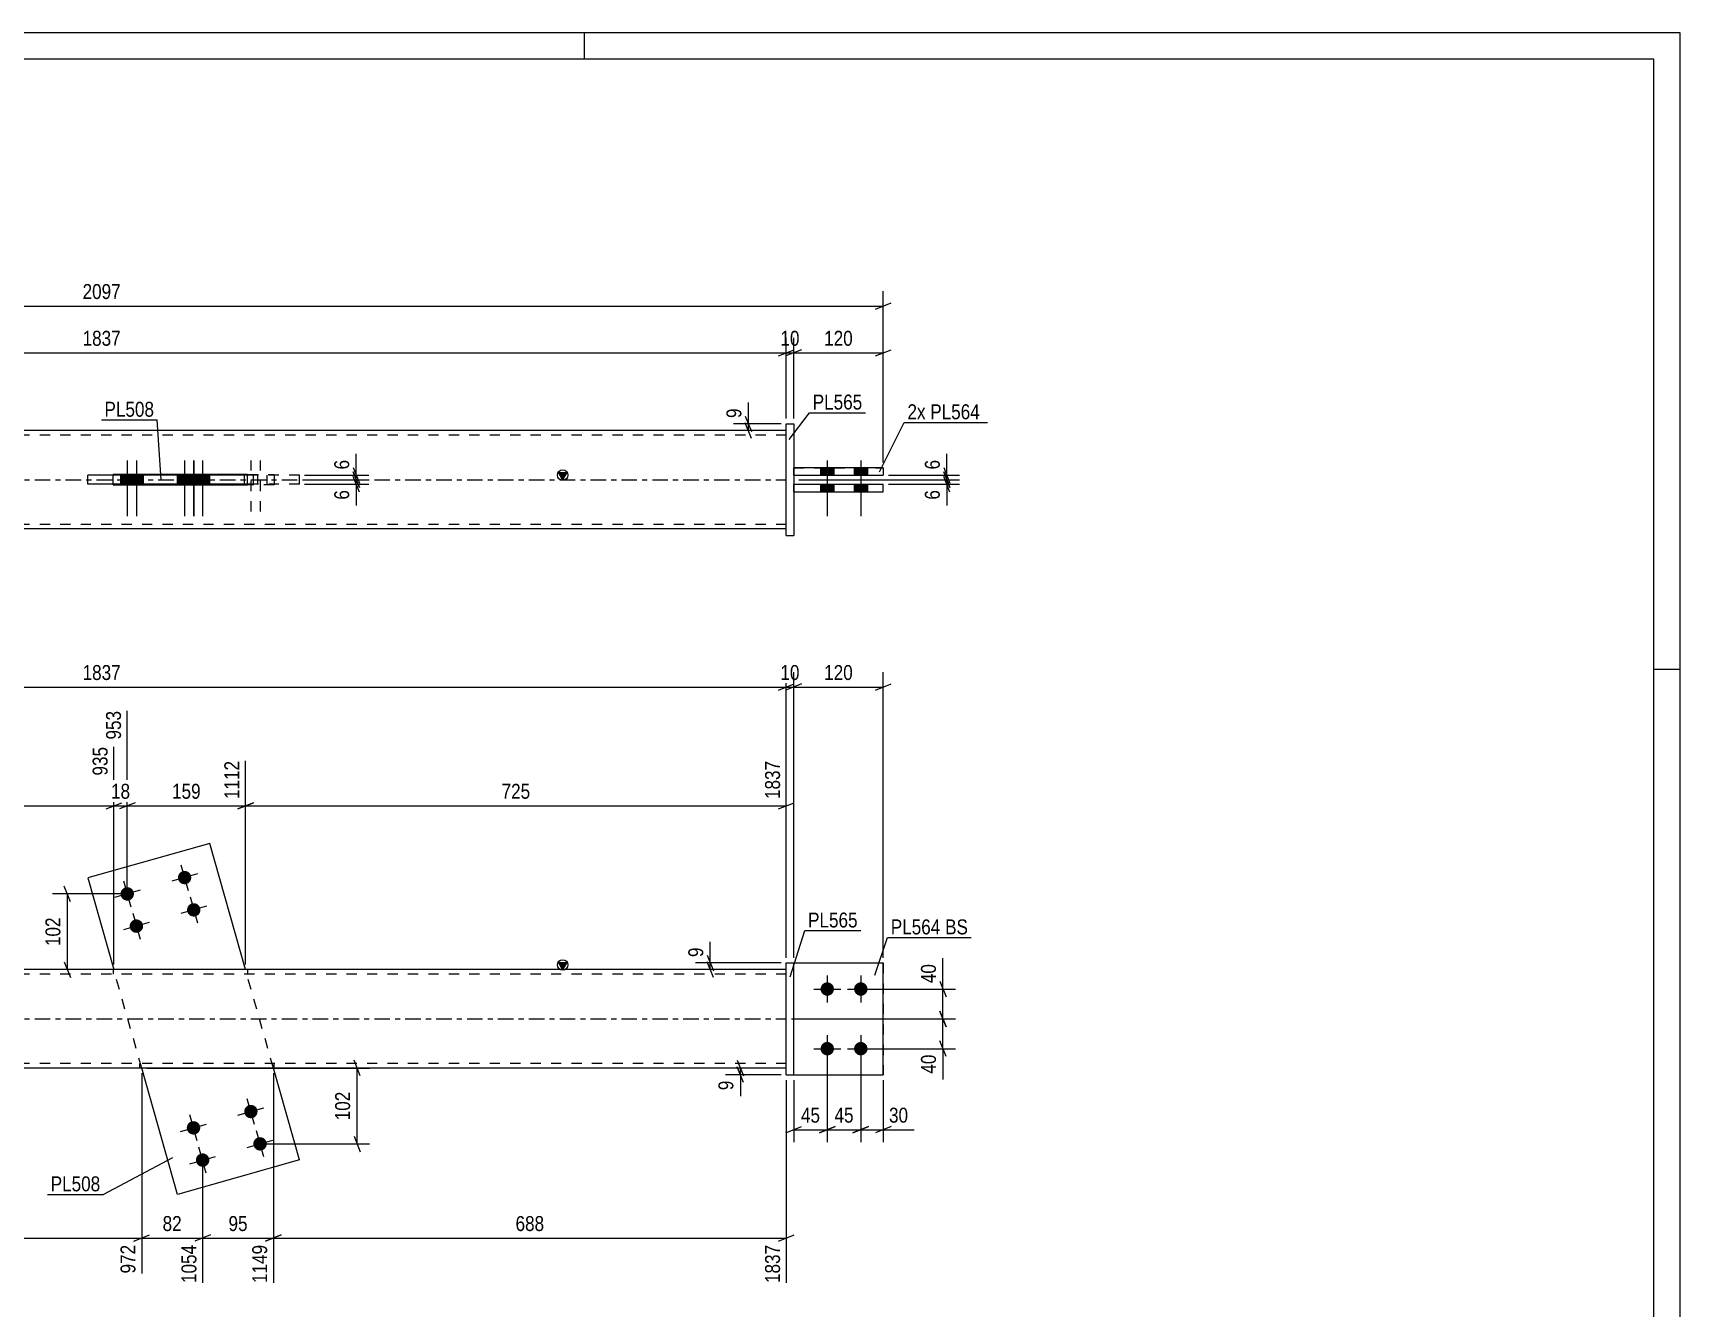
# Model space of a CAD drawing. Header units: millimetres. Extents: x 0 to 594, y 0 to 420.
# Drawn here: x 278.3 to 594, y 175.6 to 420 of the extents above; entities that cross this region are included whole.
import ezdxf

# ---------------------------------------------------------------- set-up
doc = ezdxf.new("R2010")
doc.units = ezdxf.units.MM
doc.linetypes.add('DXK_LINE_DOT2', pattern=[3.9198, 1.9599, -1.9599])
doc.linetypes.add('DXK_LINE_DOT3', pattern=[5.9187, 2.979, -0.9799, 0.9799, -0.9799])
doc.styles.add('Arial Narrow', font='ARIALN.TTF', dxfattribs={"height": 0.2})

# ---------------------------------------------------------------- blocks, each defined once
blk = doc.blocks.new('Unknown-585636947-1129')
at = {"color": 5, "linetype": 'Continuous'}
for p, q in [((594, 420), (0, 420)), ((384, 415), (384, 420)), ((594, 0), (594, 420)), ((589, 415), (5, 415)), ((589, 5), (589, 415)), ((594, 298), (589, 298))]:
    blk.add_line(p, q, dxfattribs=at)
blk = doc.blocks.new('Bolt-585636947-1959 - 1945')
at = {"linetype": 'Continuous'}
for points in [[(308.62, 258.48, -1), (306.15, 257.78, -1)], [(297.63, 255.36, -1), (295.15, 254.66, -1)], [(310.37, 252.29, -1), (307.9, 251.59, -1)], [(299.38, 249.18, -1), (296.9, 248.48, -1)]]:
    blk.add_hatch(color=1, dxfattribs=at).paths.add_polyline_path(points)
at = {"color": 1, "linetype": 'Continuous'}
for p, q in [((306.68, 260.6), (308.09, 255.65)), ((298.86, 255.72), (293.92, 254.31)), ((295.69, 257.49), (297.09, 252.54)), ((309.86, 258.83), (304.91, 257.43)), ((311.61, 252.64), (306.66, 251.24)), ((308.44, 254.42), (309.84, 249.47)), ((300.62, 249.53), (295.67, 248.13)), ((297.44, 251.3), (298.84, 246.36))]:
    blk.add_line(p, q, dxfattribs=at)
blk = doc.blocks.new('Part-585636947-1951 - 1945')
at = {"linetype": 'Continuous'}
blk.add_hatch(color=2, dxfattribs=at).paths.add_polyline_path([(379.84, 240.49), (379.04, 241.89), (380.64, 241.89)])
at = {"color": 2, "linetype": 'Continuous'}
for p, q in [((422.7, 240.49), (160.28, 240.49)), ((379.84, 240.49), (379.04, 241.89)), ((379.04, 241.89), (380.64, 241.89)), ((380.64, 241.89), (379.84, 240.49)), ((422.7, 221.63), (160.28, 221.63))]:
    blk.add_line(p, q, dxfattribs=at)
at = {"color": 7, "linetype": 'DXK_LINE_DOT2'}
for p, q in [((160.28, 221.63), (160.28, 240.49)), ((293.68, 240.49), (293.68, 239.63)), ((319.45, 240.49), (319.45, 239.63)), ((422.7, 221.63), (422.7, 240.49)), ((422.7, 239.63), (160.28, 239.63)), ((422.7, 222.49), (160.28, 222.49)), ((298.78, 221.63), (298.78, 222.49)), ((324.55, 221.63), (324.55, 222.49))]:
    blk.add_line(p, q, dxfattribs=at)
at = {"color": 7, "linetype": 'DXK_LINE_DOT3'}
blk.add_line((160.28, 231.06), (422.7, 231.06), dxfattribs=at)
at = {"color": 2, "linetype": 'Continuous'}
blk.add_circle((379.84, 241.39), 1, dxfattribs=at)
blk = doc.blocks.new('Part-585636947-1956 - 1945')
at = {"color": 2, "linetype": 'Continuous'}
for p, q in [((424.13, 241.77), (441.27, 241.77)), ((441.27, 241.77), (441.27, 241.77)), ((441.27, 220.34), (441.27, 241.77)), ((424.13, 220.34), (441.27, 220.34))]:
    blk.add_line(p, q, dxfattribs=at)
at = {"color": 7, "linetype": 'DXK_LINE_DOT2'}
for p, q in [((424.13, 241.77), (441.27, 241.77)), ((424.13, 220.34), (424.13, 241.77)), ((441.27, 241.77), (441.27, 241.77)), ((424.13, 220.34), (424.13, 220.34)), ((424.13, 220.34), (441.27, 220.34))]:
    blk.add_line(p, q, dxfattribs=at)
blk = doc.blocks.new('Bolt-585636947-1958 - 1945')
at = {"linetype": 'Continuous'}
for points in [[(318.85, 212.94, -1), (321.32, 213.64, -1)], [(307.85, 209.82, -1), (310.33, 210.52, -1)], [(320.6, 206.75, -1), (323.08, 207.45, -1)], [(309.6, 203.64, -1), (312.08, 204.34, -1)]]:
    blk.add_hatch(color=1, dxfattribs=at).paths.add_polyline_path(points)
at = {"color": 1, "linetype": 'Continuous'}
for p, q in [((320.79, 210.81), (319.39, 215.76)), ((309.79, 207.7), (308.39, 212.65)), ((317.61, 212.58), (322.56, 213.99)), ((306.62, 209.47), (311.56, 210.87)), ((322.54, 204.63), (321.14, 209.57)), ((311.54, 201.51), (310.14, 206.46)), ((319.36, 206.4), (324.31, 207.8)), ((308.37, 203.29), (313.32, 204.69))]:
    blk.add_line(p, q, dxfattribs=at)
blk = doc.blocks.new('Bolt-585636947-1961 - 1945')
at = {"linetype": 'Continuous'}
for points in [[(430.55, 238.06), (430.82, 238.03), (431.08, 237.95), (431.31, 237.81), (431.51, 237.63), (431.67, 237.41), (431.78, 237.17), (431.83, 236.91), (431.83, 236.64), (431.78, 236.37), (431.67, 236.13), (431.51, 235.91), (431.31, 235.73), (431.08, 235.6), (430.82, 235.51), (430.55, 235.49), (430.29, 235.51), (430.03, 235.6), (429.8, 235.73), (429.6, 235.91), (429.44, 236.13), (429.33, 236.37), (429.28, 236.64), (429.28, 236.91), (429.33, 237.17), (429.44, 237.41), (429.6, 237.63), (429.8, 237.81), (430.03, 237.95), (430.29, 238.03)], [(436.98, 238.06), (437.25, 238.03), (437.51, 237.95), (437.74, 237.81), (437.94, 237.63), (438.1, 237.41), (438.21, 237.17), (438.26, 236.91), (438.26, 236.64), (438.21, 236.37), (438.1, 236.13), (437.94, 235.91), (437.74, 235.73), (437.51, 235.6), (437.25, 235.51), (436.98, 235.49), (436.72, 235.51), (436.46, 235.6), (436.23, 235.73), (436.03, 235.91), (435.87, 236.13), (435.76, 236.37), (435.7, 236.64), (435.7, 236.91), (435.76, 237.17), (435.87, 237.41), (436.03, 237.63), (436.23, 237.81), (436.46, 237.95), (436.72, 238.03)], [(430.55, 226.63), (430.82, 226.6), (431.08, 226.52), (431.31, 226.38), (431.51, 226.2), (431.67, 225.99), (431.78, 225.74), (431.83, 225.48), (431.83, 225.21), (431.78, 224.95), (431.67, 224.7), (431.51, 224.48), (431.31, 224.3), (431.08, 224.17), (430.82, 224.09), (430.55, 224.06), (430.29, 224.09), (430.03, 224.17), (429.8, 224.3), (429.6, 224.48), (429.44, 224.7), (429.33, 224.95), (429.28, 225.21), (429.28, 225.48), (429.33, 225.74), (429.44, 225.99), (429.6, 226.2), (429.8, 226.38), (430.03, 226.52), (430.29, 226.6)], [(436.98, 226.63), (437.25, 226.6), (437.51, 226.52), (437.74, 226.38), (437.94, 226.2), (438.1, 225.99), (438.21, 225.74), (438.26, 225.48), (438.26, 225.21), (438.21, 224.95), (438.1, 224.7), (437.94, 224.48), (437.74, 224.3), (437.51, 224.17), (437.25, 224.09), (436.98, 224.06), (436.72, 224.09), (436.46, 224.17), (436.23, 224.3), (436.03, 224.48), (435.87, 224.7), (435.76, 224.95), (435.7, 225.21), (435.7, 225.48), (435.76, 225.74), (435.87, 225.99), (436.03, 226.2), (436.23, 226.38), (436.46, 226.52), (436.72, 226.6)]]:
    blk.add_hatch(color=1, dxfattribs=at).paths.add_polyline_path(points)
at = {"color": 1, "linetype": 'Continuous'}
for p, q in [((427.98, 236.77), (433.13, 236.77)), ((430.55, 239.34), (430.55, 234.2)), ((434.41, 236.77), (439.55, 236.77)), ((436.98, 239.34), (436.98, 234.2)), ((430.55, 227.91), (430.55, 222.77)), ((436.98, 227.91), (436.98, 222.77)), ((427.98, 225.34), (433.13, 225.34)), ((434.41, 225.34), (439.55, 225.34))]:
    blk.add_line(p, q, dxfattribs=at)
blk = doc.blocks.new('Part-585636947-1966 - 1945')
at = {"color": 2, "linetype": 'Continuous'}
for p, q in [((312.21, 264.69), (288.84, 258.07)), ((319.06, 240.49), (312.21, 264.69)), ((288.84, 258.07), (293.82, 240.49)), ((306.02, 197.42), (299.16, 221.63)), ((329.39, 204.04), (324.4, 221.63)), ((329.39, 204.04), (306.02, 197.42))]:
    blk.add_line(p, q, dxfattribs=at)
at = {"color": 7, "linetype": 'DXK_LINE_DOT2'}
for p, q in [((299.16, 221.63), (293.82, 240.49)), ((324.4, 221.63), (319.06, 240.49))]:
    blk.add_line(p, q, dxfattribs=at)
blk = doc.blocks.new('Part-585636947-1986 - 1945')
at = {"color": 2, "linetype": 'Continuous'}
for p, q in [((422.7, 241.77), (424.13, 241.77)), ((422.7, 220.34), (422.7, 241.77)), ((424.13, 220.34), (424.13, 241.77)), ((422.7, 220.34), (422.7, 220.34)), ((422.7, 220.34), (424.13, 220.34))]:
    blk.add_line(p, q, dxfattribs=at)
at = {"color": 7, "linetype": 'DXK_LINE_DOT2'}
for p, q in [((422.7, 241.77), (424.13, 241.77)), ((422.7, 220.34), (424.13, 220.34))]:
    blk.add_line(p, q, dxfattribs=at)
blk = doc.blocks.new('Part-585636947-1992 - 1945')
at = {"color": 7, "linetype": 'DXK_LINE_DOT2'}
for p, q in [((424.13, 241.77), (441.27, 241.77)), ((424.13, 220.34), (424.13, 241.77)), ((424.13, 241.77), (441.27, 241.77)), ((441.27, 241.77), (441.27, 241.77)), ((441.27, 241.77), (441.27, 220.34)), ((424.13, 220.34), (424.13, 220.34)), ((424.13, 220.34), (441.27, 220.34)), ((424.13, 220.34), (441.27, 220.34))]:
    blk.add_line(p, q, dxfattribs=at)
blk = doc.blocks.new('Bolt-585636947-2427 - 2414')
at = {"linetype": 'Continuous'}
for points in [[(297.67, 335.23), (295.1, 335.23), (295.1, 333.51), (297.67, 333.51)], [(299.43, 335.23), (296.86, 335.23), (296.86, 333.51), (299.43, 333.51)], [(308.67, 335.23), (306.1, 335.23), (306.1, 333.51), (308.67, 333.51)], [(310.42, 335.23), (307.85, 335.23), (307.85, 333.51), (310.42, 333.51)]]:
    blk.add_hatch(color=1, dxfattribs=at).paths.add_polyline_path(points)
at = {"color": 1, "linetype": 'Continuous'}
for p, q in [((296.39, 338.09), (296.39, 327.37)), ((298.14, 338.09), (298.14, 327.37)), ((307.39, 338.09), (307.39, 327.37)), ((309.14, 338.09), (309.14, 327.37)), ((295.1, 335.23), (295.1, 333.51)), ((296.86, 335.23), (296.86, 333.51)), ((297.67, 335.23), (297.67, 333.51)), ((299.43, 335.23), (299.43, 333.51)), ((306.1, 335.23), (306.1, 333.51)), ((307.85, 335.23), (307.85, 333.51)), ((308.67, 335.23), (308.67, 333.51)), ((310.42, 335.23), (310.42, 333.51))]:
    blk.add_line(p, q, dxfattribs=at)
blk = doc.blocks.new('Part-585636947-2437 - 2414')
at = {"linetype": 'Continuous'}
blk.add_hatch(color=2, dxfattribs=at).paths.add_polyline_path([(379.84, 334.37), (379.04, 335.77), (380.64, 335.77)])
at = {"color": 2, "linetype": 'Continuous'}
for p, q in [((422.7, 343.8), (160.28, 343.8)), ((293.68, 335.37), (293.68, 335.23)), ((319.45, 335.37), (293.68, 335.37)), ((298.78, 335.23), (298.78, 335.37)), ((319.45, 333.37), (319.45, 335.37)), ((379.84, 334.37), (379.04, 335.77)), ((379.04, 335.77), (380.64, 335.77)), ((380.64, 335.77), (379.84, 334.37)), ((293.68, 333.37), (293.68, 333.51)), ((293.68, 333.37), (319.45, 333.37)), ((298.78, 333.51), (298.78, 333.37)), ((422.7, 324.94), (160.28, 324.94))]:
    blk.add_line(p, q, dxfattribs=at)
at = {"color": 7, "linetype": 'DXK_LINE_DOT2'}
for p, q in [((160.28, 324.94), (160.28, 343.8)), ((422.7, 342.94), (160.28, 342.94)), ((422.7, 324.94), (422.7, 343.8)), ((293.68, 333.51), (293.68, 335.37)), ((298.78, 333.37), (298.78, 335.23)), ((319.45, 335.37), (324.55, 335.37)), ((324.55, 335.37), (324.55, 333.37)), ((324.55, 333.37), (319.45, 333.37)), ((422.7, 325.8), (160.28, 325.8))]:
    blk.add_line(p, q, dxfattribs=at)
at = {"color": 7, "linetype": 'DXK_LINE_DOT3'}
blk.add_line((160.28, 334.37), (422.7, 334.37), dxfattribs=at)
at = {"color": 2, "linetype": 'Continuous'}
blk.add_circle((379.84, 335.27), 1, dxfattribs=at)
blk = doc.blocks.new('Part-585636947-2425 - 2414')
at = {"color": 2, "linetype": 'Continuous'}
for p, q in [((422.7, 345.09), (422.7, 345.09)), ((422.7, 323.66), (422.7, 345.09)), ((422.7, 345.09), (424.13, 345.09)), ((424.13, 345.09), (424.13, 345.09)), ((424.13, 345.09), (424.13, 323.66)), ((422.7, 323.66), (424.13, 323.66)), ((422.7, 323.66), (422.7, 323.66)), ((424.13, 323.66), (424.13, 323.66))]:
    blk.add_line(p, q, dxfattribs=at)
at = {"color": 7, "linetype": 'DXK_LINE_DOT2'}
for p, q in [((422.7, 345.09), (422.7, 345.09)), ((422.7, 345.09), (424.13, 345.09)), ((422.7, 323.66), (424.13, 323.66))]:
    blk.add_line(p, q, dxfattribs=at)
blk = doc.blocks.new('Bolt-585636947-2426 - 2414')
at = {"linetype": 'Continuous'}
for points in [[(307.8, 333.51), (310.38, 333.51), (310.38, 335.23), (307.8, 335.23)], [(309.56, 333.51), (312.13, 333.51), (312.13, 335.23), (309.56, 335.23)]]:
    blk.add_hatch(color=1, dxfattribs=at).paths.add_polyline_path(points)
at = {"color": 1, "linetype": 'Continuous'}
for p, q in [((309.09, 338.09), (309.09, 327.37)), ((310.84, 338.09), (310.84, 327.37)), ((307.8, 335.23), (307.8, 333.51)), ((309.56, 335.23), (309.56, 333.51)), ((310.38, 335.23), (310.38, 333.51)), ((312.13, 335.23), (312.13, 333.51))]:
    blk.add_line(p, q, dxfattribs=at)
at = {"color": 1, "linetype": 'DXK_LINE_DOT2'}
for p, q in [((320.09, 338.09), (320.09, 327.37)), ((321.84, 338.09), (321.84, 327.37)), ((318.8, 335.23), (318.8, 333.51)), ((320.55, 335.23), (320.55, 333.51)), ((321.37, 335.23), (321.37, 333.51)), ((323.12, 335.23), (323.12, 333.51))]:
    blk.add_line(p, q, dxfattribs=at)
blk = doc.blocks.new('Part-585636947-2442 - 2414')
at = {"color": 2, "linetype": 'Continuous'}
for p, q in [((424.13, 333.51), (441.27, 333.51)), ((424.13, 332.09), (424.13, 333.51)), ((424.13, 332.09), (424.13, 332.09)), ((424.13, 332.09), (441.27, 332.09)), ((441.27, 332.09), (441.27, 333.51))]:
    blk.add_line(p, q, dxfattribs=at)
at = {"color": 7, "linetype": 'DXK_LINE_DOT2'}
for p, q in [((424.13, 333.51), (441.27, 333.51)), ((424.13, 332.09), (441.27, 332.09))]:
    blk.add_line(p, q, dxfattribs=at)
blk = doc.blocks.new('Part-585636947-2447 - 2414')
at = {"color": 2, "linetype": 'Continuous'}
for p, q in [((441.27, 336.66), (424.13, 336.66)), ((424.13, 335.23), (424.13, 336.66)), ((424.13, 335.23), (424.13, 335.23)), ((424.13, 335.23), (441.27, 335.23)), ((441.27, 336.66), (441.27, 335.23))]:
    blk.add_line(p, q, dxfattribs=at)
at = {"color": 7, "linetype": 'DXK_LINE_DOT2'}
for p, q in [((424.13, 336.66), (424.13, 336.66)), ((424.13, 336.66), (441.27, 336.66)), ((424.13, 335.23), (441.27, 335.23)), ((441.27, 336.66), (441.27, 336.66))]:
    blk.add_line(p, q, dxfattribs=at)
blk = doc.blocks.new('Part-585636947-2462 - 2414')
at = {"color": 2, "linetype": 'Continuous'}
for p, q in [((288.84, 333.51), (288.84, 335.23)), ((319.45, 335.23), (288.84, 335.23)), ((312.21, 333.51), (312.21, 335.23)), ((319.45, 333.51), (288.84, 333.51))]:
    blk.add_line(p, q, dxfattribs=at)
at = {"color": 7, "linetype": 'DXK_LINE_DOT2'}
for p, q in [((306.02, 333.51), (306.02, 335.23)), ((329.39, 335.23), (319.45, 335.23)), ((329.39, 333.51), (329.39, 335.23)), ((329.39, 333.51), (319.45, 333.51))]:
    blk.add_line(p, q, dxfattribs=at)
blk = doc.blocks.new('Bolt-585636947-2464 - 2414')
at = {"linetype": 'Continuous'}
for points in [[(431.84, 336.66), (429.27, 336.66), (429.27, 335.23), (431.84, 335.23)], [(431.84, 336.66), (429.27, 336.66), (429.27, 335.23), (431.84, 335.23)], [(438.27, 336.66), (435.7, 336.66), (435.7, 335.23), (438.27, 335.23)], [(438.27, 336.66), (435.7, 336.66), (435.7, 335.23), (438.27, 335.23)], [(431.84, 333.51), (429.27, 333.51), (429.27, 332.09), (431.84, 332.09)], [(431.84, 333.51), (429.27, 333.51), (429.27, 332.09), (431.84, 332.09)], [(438.27, 333.51), (435.7, 333.51), (435.7, 332.09), (438.27, 332.09)], [(438.27, 333.51), (435.7, 333.51), (435.7, 332.09), (438.27, 332.09)]]:
    blk.add_hatch(color=1, dxfattribs=at).paths.add_polyline_path(points)
at = {"color": 1, "linetype": 'Continuous'}
for p, q in [((430.55, 338.09), (430.55, 327.37)), ((430.55, 338.09), (430.55, 327.37)), ((436.98, 338.09), (436.98, 327.37)), ((436.98, 338.09), (436.98, 327.37)), ((429.27, 336.66), (429.27, 335.23)), ((429.27, 336.66), (429.27, 335.23)), ((431.84, 336.66), (431.84, 335.23)), ((431.84, 336.66), (431.84, 335.23)), ((435.7, 336.66), (435.7, 335.23)), ((435.7, 336.66), (435.7, 335.23)), ((438.27, 336.66), (438.27, 335.23)), ((438.27, 336.66), (438.27, 335.23)), ((429.27, 333.51), (429.27, 332.09)), ((429.27, 333.51), (429.27, 332.09)), ((431.84, 333.51), (431.84, 332.09)), ((431.84, 333.51), (431.84, 332.09)), ((435.7, 333.51), (435.7, 332.09)), ((435.7, 333.51), (435.7, 332.09)), ((438.27, 333.51), (438.27, 332.09)), ((438.27, 333.51), (438.27, 332.09))]:
    blk.add_line(p, q, dxfattribs=at)
blk = doc.blocks.new('StraightDimension-585636947-2935 - 1945')
at = {"color": 7, "linetype": 'Continuous'}
for p, q in [((160.28, 219.34), (160.28, 185.92)), ((299.16, 220.63), (299.16, 182.27)), ((161.78, 189.65), (158.78, 188.45)), ((297.66, 188.45), (300.66, 189.65)), ((160.28, 189.05), (299.16, 189.05))]:
    blk.add_line(p, q, dxfattribs=at)
at = {"color": 0}
blk.add_wipeout([(233.06, 189.8), (233.06, 194), (226.38, 194), (226.38, 189.8)], dxfattribs=at)
at = {"color": 0, "linetype": 'Continuous'}
for points in [[(159.68, 188.35), (155.48, 188.35), (155.48, 185.32), (159.68, 185.32)], [(298.56, 188.35), (294.36, 188.35), (294.36, 181.67), (298.56, 181.67)]]:
    blk.add_wipeout(points, dxfattribs=at)
at = {"color": 3, "style": 'Arial Narrow'}
blk.add_text('972', height=2.863, dxfattribs=at).set_placement((226.98, 190.4))
at = {"color": 3, "linetype": 'Continuous', "style": 'Arial Narrow'}
for s, height, p in [('0', 2.86, (159.08, 185.92)), ('972', 2.863, (297.96, 182.27))]:
    blk.add_text(s, height=height, rotation=90.0002, dxfattribs=at).set_placement(p)
blk = doc.blocks.new('StraightDimension-585636947-2198 - 1945')
at = {"color": 7, "linetype": 'Continuous'}
for p, q in [((436.98, 224.34), (436.98, 207.42)), ((441.27, 219.34), (441.27, 207.42)), ((435.48, 209.22), (438.48, 210.42)), ((436.98, 209.82), (441.27, 209.82)), ((442.77, 210.42), (439.77, 209.22))]:
    blk.add_line(p, q, dxfattribs=at)
at = {"color": 0}
blk.add_wipeout([(446.65, 210.57), (446.65, 214.77), (441.79, 214.77), (441.79, 210.57)], dxfattribs=at)
at = {"color": 7, "linetype": 'Continuous'}
blk.add_line((441.27, 209.82), (447.18, 209.82), dxfattribs=at)
blk.add_line((441.27, 209.82), (447.18, 209.82), dxfattribs=at)
at = {"color": 3, "style": 'Arial Narrow'}
blk.add_text('30', height=2.863, dxfattribs=at).set_placement((442.39, 211.17))
blk = doc.blocks.new('StraightDimension-585636947-2799 - 1945')
at = {"color": 7, "linetype": 'Continuous'}
for p, q in [((296.39, 256.01), (296.39, 290.07)), ((319.06, 241.49), (319.06, 280.5)), ((297.89, 272.49), (294.89, 271.29)), ((296.39, 271.89), (319.06, 271.89)), ((317.56, 271.29), (320.56, 272.49))]:
    blk.add_line(p, q, dxfattribs=at)
at = {"color": 0, "linetype": 'Continuous'}
blk.add_wipeout([(318.46, 281.1), (314.26, 281.1), (314.26, 272.59), (318.46, 272.59)], dxfattribs=at)
at = {"color": 0}
blk.add_wipeout([(311.07, 272.64), (311.07, 276.84), (304.38, 276.84), (304.38, 272.64)], dxfattribs=at)
at = {"color": 3, "linetype": 'Continuous', "style": 'Arial Narrow'}
blk.add_text('1112', height=2.863, rotation=90.0002, dxfattribs=at).set_placement((317.86, 273.19))
at = {"color": 3, "style": 'Arial Narrow'}
blk.add_text('159', height=2.863, dxfattribs=at).set_placement((304.98, 273.24))
blk = doc.blocks.new('StraightDimension-585636947-2221 - 1945')
at = {"color": 7, "linetype": 'Continuous'}
for p, q in [((430.55, 224.34), (430.55, 207.42)), ((424.13, 219.34), (424.13, 207.42)), ((422.63, 209.22), (425.63, 210.42)), ((424.13, 209.82), (430.55, 209.82)), ((432.05, 210.42), (429.05, 209.22))]:
    blk.add_line(p, q, dxfattribs=at)
at = {"color": 0}
blk.add_wipeout([(429.77, 210.57), (429.77, 214.77), (424.91, 214.77), (424.91, 210.57)], dxfattribs=at)
at = {"color": 3, "style": 'Arial Narrow'}
blk.add_text('45', height=2.863, dxfattribs=at).set_placement((425.51, 211.17))
blk = doc.blocks.new('StraightDimension-585636947-2211 - 1945')
at = {"color": 7, "linetype": 'Continuous'}
for p, q in [((430.55, 224.34), (430.55, 207.42)), ((436.98, 224.34), (436.98, 207.42)), ((429.05, 209.22), (432.05, 210.42)), ((430.55, 209.82), (436.98, 209.82)), ((438.48, 210.42), (435.48, 209.22))]:
    blk.add_line(p, q, dxfattribs=at)
at = {"color": 0}
blk.add_wipeout([(436.2, 210.57), (436.2, 214.77), (431.34, 214.77), (431.34, 210.57)], dxfattribs=at)
at = {"color": 3, "style": 'Arial Narrow'}
blk.add_text('45', height=2.863, dxfattribs=at).set_placement((431.94, 211.17))
blk = doc.blocks.new('StraightDimension-585636947-2801 - 1945')
at = {"color": 7, "linetype": 'Continuous'}
for p, q in [((293.82, 241.49), (293.82, 283.17)), ((160.28, 241.49), (160.28, 275.02)), ((161.78, 272.49), (158.78, 271.29)), ((160.28, 271.89), (293.82, 271.89)), ((292.32, 271.29), (295.32, 272.49))]:
    blk.add_line(p, q, dxfattribs=at)
at = {"color": 0, "linetype": 'Continuous'}
for points in [[(293.22, 283.77), (289.02, 283.77), (289.02, 277.09), (293.22, 277.09)], [(159.68, 275.62), (155.48, 275.62), (155.48, 272.59), (159.68, 272.59)]]:
    blk.add_wipeout(points, dxfattribs=at)
at = {"color": 0}
blk.add_wipeout([(230.39, 272.64), (230.39, 276.84), (223.71, 276.84), (223.71, 272.64)], dxfattribs=at)
at = {"color": 3, "linetype": 'Continuous', "style": 'Arial Narrow'}
for s, height, p in [('935', 2.863, (292.62, 277.69)), ('0', 2.86, (159.08, 273.19))]:
    blk.add_text(s, height=height, rotation=90.0002, dxfattribs=at).set_placement(p)
at = {"color": 3, "style": 'Arial Narrow'}
blk.add_text('935', height=2.863, dxfattribs=at).set_placement((224.31, 273.24))
blk = doc.blocks.new('StraightDimension-585636947-2800 - 1945')
at = {"color": 7, "linetype": 'Continuous'}
for p, q in [((296.39, 256.01), (296.39, 290.07)), ((293.82, 241.49), (293.82, 283.17)), ((292.32, 271.29), (295.32, 272.49)), ((293.82, 271.89), (296.39, 271.89)), ((297.89, 272.49), (294.89, 271.29))]:
    blk.add_line(p, q, dxfattribs=at)
at = {"color": 0, "linetype": 'Continuous'}
blk.add_wipeout([(295.79, 290.67), (291.59, 290.67), (291.59, 283.99), (295.79, 283.99)], dxfattribs=at)
at = {"color": 0}
blk.add_wipeout([(297.53, 272.64), (297.53, 276.84), (292.68, 276.84), (292.68, 272.64)], dxfattribs=at)
at = {"color": 3, "linetype": 'Continuous', "style": 'Arial Narrow'}
blk.add_text('953', height=2.863, rotation=90.0002, dxfattribs=at).set_placement((295.19, 284.59))
at = {"color": 3, "style": 'Arial Narrow'}
blk.add_text('18', height=2.863, dxfattribs=at).set_placement((293.28, 273.24))
blk = doc.blocks.new('StraightDimension-585636947-2305 - 1945')
at = {"color": 7, "linetype": 'Continuous'}
for p, q in [((407.53, 243.27), (408.73, 240.27)), ((421.7, 241.77), (405.28, 241.77)), ((421.7, 240.49), (405.28, 240.49)), ((408.73, 238.99), (407.53, 241.99)), ((408.13, 240.49), (408.13, 241.77))]:
    blk.add_line(p, q, dxfattribs=at)
at = {"color": 0}
blk.add_wipeout([(407.38, 245.32), (403.18, 245.32), (403.18, 242.3), (407.38, 242.3)], dxfattribs=at)
at = {"color": 7, "linetype": 'Continuous'}
blk.add_line((408.13, 241.77), (408.13, 245.85), dxfattribs=at)
blk.add_line((408.13, 241.77), (408.13, 245.85), dxfattribs=at)
at = {"color": 3, "style": 'Arial Narrow'}
blk.add_text('9', height=2.86, rotation=90.0002, dxfattribs=at).set_placement((406.78, 242.9))
blk = doc.blocks.new('StraightDimension-585636947-2934 - 1945')
at = {"color": 7, "linetype": 'Continuous'}
for p, q in [((299.16, 220.63), (299.16, 182.27)), ((310.84, 202.99), (310.84, 180.44)), ((297.66, 188.45), (300.66, 189.65)), ((312.34, 189.65), (309.34, 188.45)), ((299.16, 189.05), (310.84, 189.05))]:
    blk.add_line(p, q, dxfattribs=at)
at = {"color": 0}
blk.add_wipeout([(307.43, 189.8), (307.43, 194), (302.57, 194), (302.57, 189.8)], dxfattribs=at)
at = {"color": 3, "style": 'Arial Narrow'}
blk.add_text('82', height=2.863, dxfattribs=at).set_placement((303.17, 190.4))
at = {"color": 0, "linetype": 'Continuous'}
blk.add_wipeout([(310.24, 188.35), (306.04, 188.35), (306.04, 179.84), (310.24, 179.84)], dxfattribs=at)
at = {"color": 3, "linetype": 'Continuous', "style": 'Arial Narrow'}
blk.add_text('1054', height=2.863, rotation=90.0002, dxfattribs=at).set_placement((309.64, 180.44))
blk = doc.blocks.new('StraightDimension-585636947-2189 - 1945')
at = {"color": 7, "linetype": 'Continuous'}
for p, q in [((421.7, 221.63), (411.05, 221.63)), ((413.3, 223.13), (414.5, 220.13)), ((414.5, 218.84), (413.3, 221.84)), ((413.9, 220.34), (413.9, 221.63)), ((421.7, 220.34), (411.05, 220.34))]:
    blk.add_line(p, q, dxfattribs=at)
at = {"color": 0}
blk.add_wipeout([(413.15, 219.82), (408.95, 219.82), (408.95, 216.79), (413.15, 216.79)], dxfattribs=at)
at = {"color": 7, "linetype": 'Continuous'}
blk.add_line((413.9, 220.34), (413.9, 216.26), dxfattribs=at)
blk.add_line((413.9, 220.34), (413.9, 216.26), dxfattribs=at)
at = {"color": 3, "style": 'Arial Narrow'}
blk.add_text('9', height=2.86, rotation=90.0002, dxfattribs=at).set_placement((412.55, 217.39))
blk = doc.blocks.new('StraightDimension-585636947-2238 - 1945')
at = {"color": 7, "linetype": 'Continuous'}
for p, q in [((300.16, 221.63), (342.85, 221.63)), ((341.05, 220.13), (339.85, 223.13)), ((340.45, 207.1), (340.45, 221.63)), ((339.85, 208.6), (341.05, 205.6)), ((322.84, 207.1), (342.85, 207.1))]:
    blk.add_line(p, q, dxfattribs=at)
at = {"color": 0}
blk.add_wipeout([(339.7, 217.71), (335.5, 217.71), (335.5, 211.02), (339.7, 211.02)], dxfattribs=at)
at = {"color": 3, "style": 'Arial Narrow'}
blk.add_text('102', height=2.863, rotation=90.0002, dxfattribs=at).set_placement((339.1, 211.62))
blk = doc.blocks.new('StraightDimension-585636947-2255 - 1945')
at = {"color": 7, "linetype": 'Continuous'}
for p, q in [((423.7, 231.06), (455.13, 231.06)), ((452.13, 232.56), (453.33, 229.56)), ((452.73, 225.34), (452.73, 231.06)), ((437.98, 225.34), (455.13, 225.34)), ((453.33, 223.84), (452.13, 226.84))]:
    blk.add_line(p, q, dxfattribs=at)
at = {"color": 0}
blk.add_wipeout([(451.98, 224.82), (447.78, 224.82), (447.78, 219.96), (451.98, 219.96)], dxfattribs=at)
at = {"color": 7, "linetype": 'Continuous'}
blk.add_line((452.73, 225.34), (452.73, 219.44), dxfattribs=at)
blk.add_line((452.73, 225.34), (452.73, 219.44), dxfattribs=at)
at = {"color": 3, "style": 'Arial Narrow'}
blk.add_text('40', height=2.863, rotation=90.0002, dxfattribs=at).set_placement((451.38, 220.56))
blk = doc.blocks.new('StraightDimension-585636947-2268 - 1945')
at = {"color": 7, "linetype": 'Continuous'}
for p, q in [((437.98, 236.77), (455.13, 236.77)), ((452.13, 238.27), (453.33, 235.27)), ((452.73, 231.06), (452.73, 236.77)), ((423.7, 231.06), (455.13, 231.06)), ((453.33, 229.56), (452.13, 232.56))]:
    blk.add_line(p, q, dxfattribs=at)
at = {"color": 0}
blk.add_wipeout([(451.98, 242.15), (447.78, 242.15), (447.78, 237.3), (451.98, 237.3)], dxfattribs=at)
at = {"color": 7, "linetype": 'Continuous'}
blk.add_line((452.73, 236.77), (452.73, 242.68), dxfattribs=at)
blk.add_line((452.73, 236.77), (452.73, 242.68), dxfattribs=at)
at = {"color": 3, "style": 'Arial Narrow'}
blk.add_text('40', height=2.863, rotation=90.0002, dxfattribs=at).set_placement((451.38, 237.9))
blk = doc.blocks.new('StraightDimension-585636947-2282 - 1945')
at = {"color": 7, "linetype": 'Continuous'}
for p, q in [((285.53, 253.51), (284.33, 256.51)), ((295.39, 255.01), (282.08, 255.01)), ((284.93, 240.49), (284.93, 255.01)), ((318.06, 240.49), (282.08, 240.49)), ((284.33, 241.99), (285.53, 238.99))]:
    blk.add_line(p, q, dxfattribs=at)
at = {"color": 0}
blk.add_wipeout([(284.18, 251.09), (279.98, 251.09), (279.98, 244.41), (284.18, 244.41)], dxfattribs=at)
at = {"color": 3, "style": 'Arial Narrow'}
blk.add_text('102', height=2.863, rotation=90.0002, dxfattribs=at).set_placement((283.58, 245.01))
blk = doc.blocks.new('StraightDimension-585636947-2351 - 1945')
at = {"color": 7, "linetype": 'Continuous'}
for p, q in [((160.28, 242.77), (160.28, 297.5)), ((422.7, 242.77), (422.7, 297.5)), ((161.78, 295.25), (158.78, 294.05)), ((160.28, 294.65), (422.7, 294.65)), ((421.2, 294.05), (424.2, 295.25))]:
    blk.add_line(p, q, dxfattribs=at)
at = {"color": 0}
blk.add_wipeout([(295.74, 295.4), (295.74, 299.6), (287.23, 299.6), (287.23, 295.4)], dxfattribs=at)
at = {"color": 3, "style": 'Arial Narrow'}
blk.add_text('1837', height=2.863, dxfattribs=at).set_placement((287.83, 296))
blk = doc.blocks.new('StraightDimension-585636947-2360 - 1945')
at = {"color": 7, "linetype": 'Continuous'}
for p, q in [((422.7, 242.77), (422.7, 297.5)), ((424.13, 242.77), (424.13, 297.5)), ((421.2, 294.05), (424.2, 295.25)), ((425.63, 295.25), (422.63, 294.05)), ((422.7, 294.65), (424.13, 294.65))]:
    blk.add_line(p, q, dxfattribs=at)
at = {"color": 0}
blk.add_wipeout([(425.84, 295.4), (425.84, 299.6), (420.98, 299.6), (420.98, 295.4)], dxfattribs=at)
at = {"color": 3, "style": 'Arial Narrow'}
blk.add_text('10', height=2.863, dxfattribs=at).set_placement((421.58, 296))
blk = doc.blocks.new('StraightDimension-585636947-2377 - 1945')
at = {"color": 7, "linetype": 'Continuous'}
for p, q in [((424.13, 242.77), (424.13, 297.5)), ((441.27, 242.77), (441.27, 297.5)), ((425.63, 295.25), (422.63, 294.05)), ((424.13, 294.65), (441.27, 294.65)), ((439.77, 294.05), (442.77, 295.25))]:
    blk.add_line(p, q, dxfattribs=at)
at = {"color": 0}
blk.add_wipeout([(436.04, 295.4), (436.04, 299.6), (429.36, 299.6), (429.36, 295.4)], dxfattribs=at)
at = {"color": 3, "style": 'Arial Narrow'}
blk.add_text('120', height=2.863, dxfattribs=at).set_placement((429.96, 296))
blk = doc.blocks.new('StraightDimension-585636947-2933 - 1945')
at = {"color": 7, "linetype": 'Continuous'}
for p, q in [((324.4, 220.63), (324.4, 180.44)), ((310.84, 202.99), (310.84, 180.44)), ((312.34, 189.65), (309.34, 188.45)), ((322.9, 188.45), (325.9, 189.65)), ((310.84, 189.05), (324.4, 189.05))]:
    blk.add_line(p, q, dxfattribs=at)
at = {"color": 0}
blk.add_wipeout([(320.05, 189.8), (320.05, 194), (315.2, 194), (315.2, 189.8)], dxfattribs=at)
at = {"color": 3, "style": 'Arial Narrow'}
blk.add_text('95', height=2.863, dxfattribs=at).set_placement((315.8, 190.4))
at = {"color": 0, "linetype": 'Continuous'}
blk.add_wipeout([(323.8, 188.35), (319.6, 188.35), (319.6, 179.84), (323.8, 179.84)], dxfattribs=at)
at = {"color": 3, "linetype": 'Continuous', "style": 'Arial Narrow'}
blk.add_text('1149', height=2.863, rotation=90.0002, dxfattribs=at).set_placement((323.2, 180.44))
blk = doc.blocks.new('StraightDimension-585636947-2798 - 1945')
at = {"color": 7, "linetype": 'Continuous'}
for p, q in [((319.06, 241.49), (319.06, 280.5)), ((422.7, 242.77), (422.7, 280.5)), ((320.56, 272.49), (317.56, 271.29)), ((319.06, 271.89), (422.7, 271.89)), ((421.2, 271.29), (424.2, 272.49))]:
    blk.add_line(p, q, dxfattribs=at)
at = {"color": 0, "linetype": 'Continuous'}
blk.add_wipeout([(422.1, 281.1), (417.9, 281.1), (417.9, 272.59), (422.1, 272.59)], dxfattribs=at)
at = {"color": 0}
blk.add_wipeout([(374.22, 272.64), (374.22, 276.84), (367.54, 276.84), (367.54, 272.64)], dxfattribs=at)
at = {"color": 3, "linetype": 'Continuous', "style": 'Arial Narrow'}
blk.add_text('1837', height=2.863, rotation=90.0002, dxfattribs=at).set_placement((421.5, 273.19))
at = {"color": 3, "style": 'Arial Narrow'}
blk.add_text('725', height=2.863, dxfattribs=at).set_placement((368.14, 273.24))
blk = doc.blocks.new('StraightDimension-585636947-2932 - 1945')
at = {"color": 7, "linetype": 'Continuous'}
for p, q in [((324.4, 220.63), (324.4, 180.44)), ((422.7, 219.34), (422.7, 180.44)), ((325.9, 189.65), (322.9, 188.45)), ((421.2, 188.45), (424.2, 189.65)), ((324.4, 189.05), (422.7, 189.05))]:
    blk.add_line(p, q, dxfattribs=at)
at = {"color": 0}
blk.add_wipeout([(376.89, 189.8), (376.89, 194), (370.21, 194), (370.21, 189.8)], dxfattribs=at)
at = {"color": 0, "linetype": 'Continuous'}
blk.add_wipeout([(422.1, 188.35), (417.9, 188.35), (417.9, 179.84), (422.1, 179.84)], dxfattribs=at)
at = {"color": 3, "style": 'Arial Narrow'}
blk.add_text('688', height=2.863, dxfattribs=at).set_placement((370.81, 190.4))
at = {"color": 3, "linetype": 'Continuous', "style": 'Arial Narrow'}
blk.add_text('1837', height=2.863, rotation=90.0002, dxfattribs=at).set_placement((421.5, 180.44))
blk = doc.blocks.new('StraightDimension-585636947-2570 - 2414')
at = {"color": 7, "linetype": 'Continuous'}
for p, q in [((422.7, 346.09), (422.7, 361.55)), ((424.13, 346.09), (424.13, 361.55)), ((421.2, 358.1), (424.2, 359.3)), ((425.63, 359.3), (422.63, 358.1)), ((422.7, 358.7), (424.13, 358.7))]:
    blk.add_line(p, q, dxfattribs=at)
at = {"color": 0}
blk.add_wipeout([(425.84, 359.45), (425.84, 363.65), (420.98, 363.65), (420.98, 359.45)], dxfattribs=at)
at = {"color": 3, "style": 'Arial Narrow'}
blk.add_text('10', height=2.863, dxfattribs=at).set_placement((421.58, 360.05))
blk = doc.blocks.new('StraightDimension-585636947-2591 - 2414')
at = {"color": 7, "linetype": 'Continuous'}
for p, q in [((421.7, 345.09), (412.59, 345.09)), ((414.84, 346.59), (416.04, 343.59)), ((416.04, 342.3), (414.84, 345.3)), ((415.44, 343.8), (415.44, 345.09)), ((421.7, 343.8), (412.59, 343.8))]:
    blk.add_line(p, q, dxfattribs=at)
at = {"color": 0}
blk.add_wipeout([(414.69, 348.64), (410.49, 348.64), (410.49, 345.61), (414.69, 345.61)], dxfattribs=at)
at = {"color": 7, "linetype": 'Continuous'}
blk.add_line((415.44, 345.09), (415.44, 349.16), dxfattribs=at)
blk.add_line((415.44, 345.09), (415.44, 349.16), dxfattribs=at)
at = {"color": 3, "style": 'Arial Narrow'}
blk.add_text('9', height=2.86, rotation=90.0002, dxfattribs=at).set_placement((414.09, 346.21))
blk = doc.blocks.new('StraightDimension-585636947-2580 - 2414')
at = {"color": 7, "linetype": 'Continuous'}
for p, q in [((424.13, 346.09), (424.13, 361.55)), ((441.27, 337.66), (441.27, 361.55)), ((425.63, 359.3), (422.63, 358.1)), ((424.13, 358.7), (441.27, 358.7)), ((439.77, 358.1), (442.77, 359.3))]:
    blk.add_line(p, q, dxfattribs=at)
at = {"color": 0}
blk.add_wipeout([(436.04, 359.45), (436.04, 363.65), (429.36, 363.65), (429.36, 359.45)], dxfattribs=at)
at = {"color": 3, "style": 'Arial Narrow'}
blk.add_text('120', height=2.863, dxfattribs=at).set_placement((429.96, 360.05))
blk = doc.blocks.new('StraightDimension-585636947-2520 - 2414')
at = {"color": 7, "linetype": 'Continuous'}
for p, q in [((330.39, 335.23), (342.68, 335.23)), ((339.68, 336.73), (340.88, 333.73)), ((340.88, 332.87), (339.68, 335.87)), ((340.28, 334.37), (340.28, 335.23)), ((330.39, 334.37), (342.68, 334.37))]:
    blk.add_line(p, q, dxfattribs=at)
at = {"color": 0}
blk.add_wipeout([(339.53, 338.78), (335.33, 338.78), (335.33, 335.75), (339.53, 335.75)], dxfattribs=at)
at = {"color": 7, "linetype": 'Continuous'}
blk.add_line((340.28, 335.23), (340.28, 339.31), dxfattribs=at)
blk.add_line((340.28, 335.23), (340.28, 339.31), dxfattribs=at)
at = {"color": 3, "style": 'Arial Narrow'}
blk.add_text('6', height=2.86, rotation=90.0002, dxfattribs=at).set_placement((338.93, 336.35))
blk = doc.blocks.new('StraightDimension-585636947-2524 - 2414')
at = {"color": 7, "linetype": 'Continuous'}
for p, q in [((339.68, 335.87), (340.88, 332.87)), ((340.88, 332.01), (339.68, 335.01)), ((330.39, 334.37), (342.68, 334.37)), ((330.39, 333.51), (342.68, 333.51)), ((340.28, 333.51), (340.28, 334.37))]:
    blk.add_line(p, q, dxfattribs=at)
at = {"color": 0}
blk.add_wipeout([(339.53, 332.99), (335.33, 332.99), (335.33, 329.96), (339.53, 329.96)], dxfattribs=at)
at = {"color": 7, "linetype": 'Continuous'}
blk.add_line((340.28, 333.51), (340.28, 329.44), dxfattribs=at)
blk.add_line((340.28, 333.51), (340.28, 329.44), dxfattribs=at)
at = {"color": 3, "style": 'Arial Narrow'}
blk.add_text('6', height=2.86, rotation=90.0002, dxfattribs=at).set_placement((338.93, 330.56))
blk = doc.blocks.new('StraightDimension-585636947-2529 - 2414')
at = {"color": 7, "linetype": 'Continuous'}
for p, q in [((141.7, 337.66), (141.7, 370.51)), ((441.27, 337.66), (441.27, 370.51)), ((143.2, 368.26), (140.2, 367.06)), ((141.7, 367.66), (441.27, 367.66)), ((439.77, 367.06), (442.77, 368.26))]:
    blk.add_line(p, q, dxfattribs=at)
at = {"color": 0}
blk.add_wipeout([(295.74, 368.41), (295.74, 372.61), (287.23, 372.61), (287.23, 368.41)], dxfattribs=at)
at = {"color": 3, "style": 'Arial Narrow'}
blk.add_text('2097', height=2.863, dxfattribs=at).set_placement((287.83, 369.01))
blk = doc.blocks.new('StraightDimension-585636947-2560 - 2414')
at = {"color": 7, "linetype": 'Continuous'}
for p, q in [((160.28, 346.09), (160.28, 361.55)), ((422.7, 346.09), (422.7, 361.55)), ((161.78, 359.3), (158.78, 358.1)), ((160.28, 358.7), (422.7, 358.7)), ((421.2, 358.1), (424.2, 359.3))]:
    blk.add_line(p, q, dxfattribs=at)
at = {"color": 0}
blk.add_wipeout([(295.74, 359.45), (295.74, 363.65), (287.23, 363.65), (287.23, 359.45)], dxfattribs=at)
at = {"color": 3, "style": 'Arial Narrow'}
blk.add_text('1837', height=2.863, dxfattribs=at).set_placement((287.83, 360.05))
blk = doc.blocks.new('StraightDimension-585636947-2602 - 2414')
at = {"color": 7, "linetype": 'Continuous'}
for p, q in [((442.27, 335.23), (455.87, 335.23)), ((452.87, 336.73), (454.07, 333.73)), ((454.07, 332.87), (452.87, 335.87)), ((453.47, 334.37), (453.47, 335.23)), ((425.13, 334.37), (455.87, 334.37))]:
    blk.add_line(p, q, dxfattribs=at)
at = {"color": 0}
blk.add_wipeout([(452.72, 338.78), (448.52, 338.78), (448.52, 335.75), (452.72, 335.75)], dxfattribs=at)
at = {"color": 7, "linetype": 'Continuous'}
blk.add_line((453.47, 335.23), (453.47, 339.31), dxfattribs=at)
blk.add_line((453.47, 335.23), (453.47, 339.31), dxfattribs=at)
at = {"color": 3, "style": 'Arial Narrow'}
blk.add_text('6', height=2.86, rotation=90.0002, dxfattribs=at).set_placement((452.12, 336.35))
blk = doc.blocks.new('StraightDimension-585636947-2611 - 2414')
at = {"color": 7, "linetype": 'Continuous'}
for p, q in [((452.87, 335.87), (454.07, 332.87)), ((454.07, 332.01), (452.87, 335.01)), ((425.13, 334.37), (455.87, 334.37)), ((442.27, 333.51), (455.87, 333.51)), ((453.47, 333.51), (453.47, 334.37))]:
    blk.add_line(p, q, dxfattribs=at)
at = {"color": 0}
blk.add_wipeout([(452.72, 332.99), (448.52, 332.99), (448.52, 329.96), (452.72, 329.96)], dxfattribs=at)
at = {"color": 7, "linetype": 'Continuous'}
blk.add_line((453.47, 333.51), (453.47, 329.44), dxfattribs=at)
blk.add_line((453.47, 333.51), (453.47, 329.44), dxfattribs=at)
at = {"color": 3, "style": 'Arial Narrow'}
blk.add_text('6', height=2.86, rotation=90.0002, dxfattribs=at).set_placement((452.12, 330.56))
blk = doc.blocks.new('MarkSet-585636947-2399 - 1945')
at = {"color": 0}
blk.add_wipeout([(452.24, 247.25), (452.24, 250.25), (442.73, 250.25), (442.73, 247.25)], dxfattribs=at)
blk.add_wipeout([(452.24, 247.25), (452.24, 250.25), (442.73, 250.25), (442.73, 247.25)], dxfattribs=at)
at = {"color": 30, "linetype": 'Continuous'}
blk.add_line((439.64, 239.42), (442.13, 246.65), dxfattribs=at)
at = {"color": 0}
blk.add_wipeout([(457.52, 247.25), (457.52, 250.25), (453.14, 250.25), (453.14, 247.25)], dxfattribs=at)
blk.add_wipeout([(457.52, 247.25), (457.52, 250.25), (453.14, 250.25), (453.14, 247.25)], dxfattribs=at)
at = {"color": 30, "linetype": 'Continuous'}
blk.add_line((442.13, 246.65), (458.12, 246.65), dxfattribs=at)
at = {"color": 3, "style": 'Arial Narrow'}
for s, p in [('PL564', (442.73, 247.25)), ('BS', (453.14, 247.25))]:
    blk.add_text(s, height=2.863, dxfattribs=at).set_placement(p)
blk = doc.blocks.new('Mark-585636947-1962 - 1945')
at = {"color": 0}
blk.add_wipeout([(291.22, 198.01), (291.22, 201.01), (281.72, 201.01), (281.72, 198.01)], dxfattribs=at)
blk.add_wipeout([(291.22, 198.01), (291.22, 201.01), (281.72, 201.01), (281.72, 198.01)], dxfattribs=at)
at = {"color": 30, "linetype": 'Continuous'}
for p in [(305.05, 204.45), (281.12, 197.41)]:
    blk.add_line(p, (291.82, 197.41), dxfattribs=at)
at = {"color": 3, "style": 'Arial Narrow'}
blk.add_text('PL508', height=2.863, dxfattribs=at).set_placement((281.72, 198.01))
blk = doc.blocks.new('Mark-585636947-1982 - 1945')
at = {"color": 0}
blk.add_wipeout([(436.39, 248.57), (436.39, 251.57), (426.88, 251.57), (426.88, 248.57)], dxfattribs=at)
blk.add_wipeout([(436.39, 248.57), (436.39, 251.57), (426.88, 251.57), (426.88, 248.57)], dxfattribs=at)
at = {"color": 30, "linetype": 'Continuous'}
for p, q in [((423.43, 239.09), (426.28, 247.97)), ((426.28, 247.97), (436.99, 247.97))]:
    blk.add_line(p, q, dxfattribs=at)
at = {"color": 3, "style": 'Arial Narrow'}
blk.add_text('PL565', height=2.863, dxfattribs=at).set_placement((426.88, 248.57))
blk = doc.blocks.new('Mark-585636947-2421 - 2414')
at = {"color": 0}
blk.add_wipeout([(437.27, 347.83), (437.27, 350.83), (427.77, 350.83), (427.77, 347.83)], dxfattribs=at)
blk.add_wipeout([(437.27, 347.83), (437.27, 350.83), (427.77, 350.83), (427.77, 347.83)], dxfattribs=at)
at = {"color": 30, "linetype": 'Continuous'}
for p, q in [((423.27, 342.07), (427.17, 347.23)), ((427.17, 347.23), (437.87, 347.23))]:
    blk.add_line(p, q, dxfattribs=at)
at = {"color": 3, "style": 'Arial Narrow'}
blk.add_text('PL565', height=2.863, dxfattribs=at).set_placement((427.77, 347.83))
blk = doc.blocks.new('Mark-585636947-2458 - 2414')
at = {"color": 0}
blk.add_wipeout([(301.53, 346.45), (301.53, 349.45), (292.03, 349.45), (292.03, 346.45)], dxfattribs=at)
blk.add_wipeout([(301.53, 346.45), (301.53, 349.45), (292.03, 349.45), (292.03, 346.45)], dxfattribs=at)
at = {"color": 30, "linetype": 'Continuous'}
for p in [(291.43, 345.85), (302.88, 334.33)]:
    blk.add_line(p, (302.13, 345.85), dxfattribs=at)
at = {"color": 3, "style": 'Arial Narrow'}
blk.add_text('PL508', height=2.863, dxfattribs=at).set_placement((292.03, 346.45))
blk = doc.blocks.new('MarkSet-585636947-2653 - 2414')
at = {"color": 0}
blk.add_wipeout([(449.39, 345.97), (449.39, 348.97), (445.92, 348.97), (445.92, 345.97)], dxfattribs=at)
blk.add_wipeout([(449.39, 345.97), (449.39, 348.97), (445.92, 348.97), (445.92, 345.97)], dxfattribs=at)
at = {"color": 30, "linetype": 'Continuous'}
blk.add_line((440.58, 335.88), (445.32, 345.37), dxfattribs=at)
at = {"color": 0}
blk.add_wipeout([(459.79, 345.97), (459.79, 348.97), (450.29, 348.97), (450.29, 345.97)], dxfattribs=at)
blk.add_wipeout([(459.79, 345.97), (459.79, 348.97), (450.29, 348.97), (450.29, 345.97)], dxfattribs=at)
at = {"color": 30, "linetype": 'Continuous'}
blk.add_line((445.32, 345.37), (461.29, 345.37), dxfattribs=at)
at = {"color": 3, "style": 'Arial Narrow'}
for s, p in [('2x', (445.92, 345.97)), ('PL564', (450.29, 345.97))]:
    blk.add_text(s, height=2.863, dxfattribs=at).set_placement(p)

msp = doc.modelspace()

# ---------------------------------------------------------------- block references
for name in ['Unknown-585636947-1129', 'Part-585636947-2425 - 2414', 'Part-585636947-2437 - 2414', 'Bolt-585636947-2427 - 2414', 'Bolt-585636947-2426 - 2414', 'Bolt-585636947-2464 - 2414', 'Part-585636947-2462 - 2414', 'Part-585636947-2447 - 2414', 'Part-585636947-2442 - 2414', 'Part-585636947-1966 - 1945', 'Bolt-585636947-1959 - 1945', 'Part-585636947-1951 - 1945', 'Part-585636947-1986 - 1945', 'Part-585636947-1956 - 1945', 'Part-585636947-1992 - 1945', 'Bolt-585636947-1961 - 1945', 'Bolt-585636947-1958 - 1945']:
    msp.add_blockref(name, (0, 0))

# ---------------------------------------------------------------- next in the draw order: block references
for name in ['StraightDimension-585636947-2570 - 2414', 'StraightDimension-585636947-2520 - 2414', 'StraightDimension-585636947-2799 - 1945', 'StraightDimension-585636947-2305 - 1945', 'StraightDimension-585636947-2221 - 1945', 'StraightDimension-585636947-2198 - 1945', 'StraightDimension-585636947-2935 - 1945']:
    msp.add_blockref(name, (0, 0))

# ---------------------------------------------------------------- next in the draw order: block references
for name in ['StraightDimension-585636947-2591 - 2414', 'StraightDimension-585636947-2524 - 2414', 'StraightDimension-585636947-2801 - 1945', 'StraightDimension-585636947-2211 - 1945', 'StraightDimension-585636947-2189 - 1945', 'StraightDimension-585636947-2934 - 1945']:
    msp.add_blockref(name, (0, 0))

# ---------------------------------------------------------------- next in the draw order: block references
for name in ['StraightDimension-585636947-2580 - 2414', 'StraightDimension-585636947-2800 - 1945', 'StraightDimension-585636947-2255 - 1945', 'StraightDimension-585636947-2238 - 1945']:
    msp.add_blockref(name, (0, 0))

# ---------------------------------------------------------------- next in the draw order: block references
for name in ['StraightDimension-585636947-2529 - 2414', 'StraightDimension-585636947-2282 - 1945', 'StraightDimension-585636947-2268 - 1945', 'StraightDimension-585636947-2933 - 1945', 'Mark-585636947-1962 - 1945']:
    msp.add_blockref(name, (0, 0))

# ---------------------------------------------------------------- next in the draw order: block references
for name in ['StraightDimension-585636947-2560 - 2414', 'StraightDimension-585636947-2602 - 2414', 'StraightDimension-585636947-2351 - 1945', 'StraightDimension-585636947-2932 - 1945']:
    msp.add_blockref(name, (0, 0))

# ---------------------------------------------------------------- next in the draw order: block references
for name in ['Mark-585636947-2421 - 2414', 'Mark-585636947-2458 - 2414', 'StraightDimension-585636947-2611 - 2414', 'StraightDimension-585636947-2360 - 1945']:
    msp.add_blockref(name, (0, 0))

# ---------------------------------------------------------------- next in the draw order: block references
for name in ['MarkSet-585636947-2653 - 2414', 'StraightDimension-585636947-2377 - 1945']:
    msp.add_blockref(name, (0, 0))

# ---------------------------------------------------------------- next in the draw order: block references
for name in ['StraightDimension-585636947-2798 - 1945', 'MarkSet-585636947-2399 - 1945']:
    msp.add_blockref(name, (0, 0))

# ---------------------------------------------------------------- next in the draw order: block references
msp.add_blockref('Mark-585636947-1982 - 1945', (0, 0))

doc.saveas('drawing.dxf')
